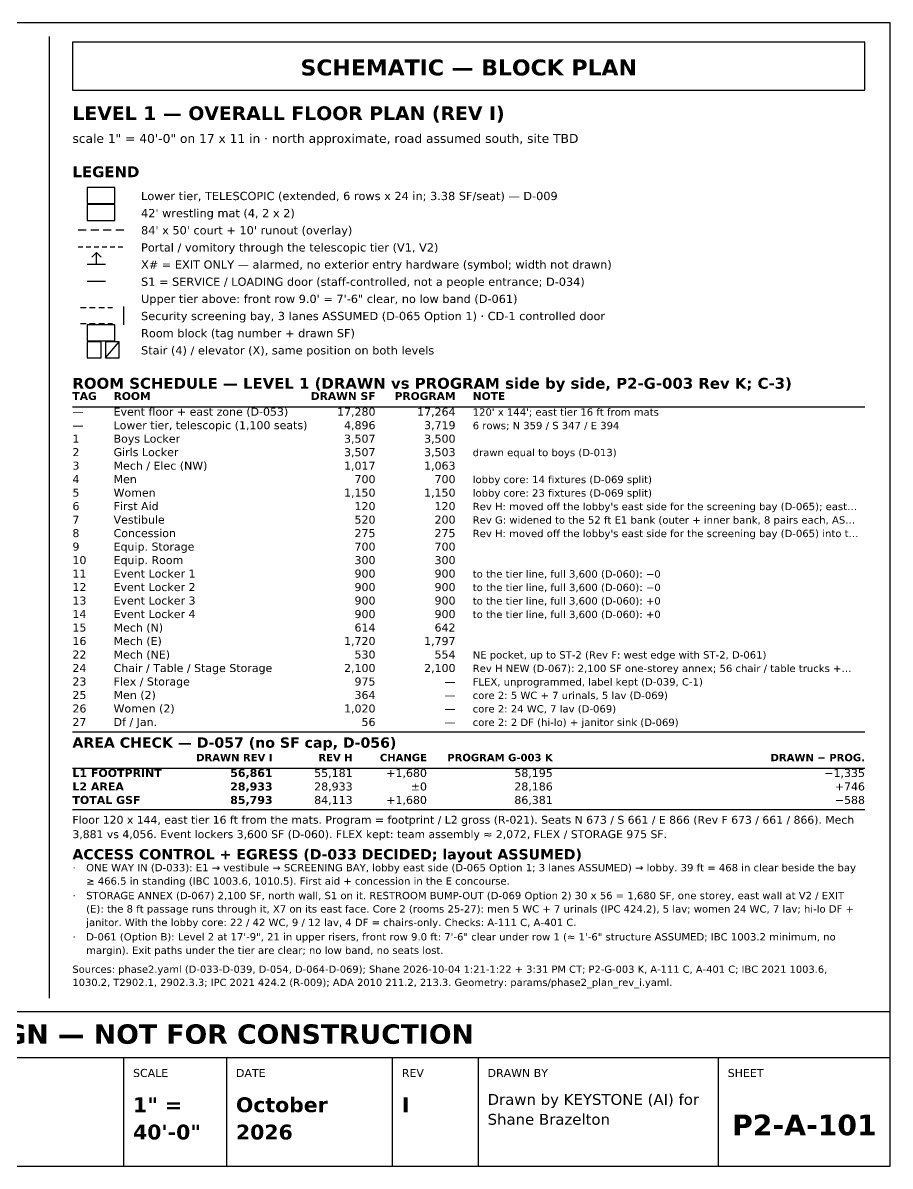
# Model space of a CAD drawing. Header units: inches. Extents: x 0.5 to 16.5, y 0.5 to 10.5.
# Drawn here: x 8.92 to 16.5, y 0.5 to 10.5 of the extents above; entities that cross this region are included whole.
import ezdxf
from ezdxf.enums import TextEntityAlignment as Align

# ---------------------------------------------------------------- set-up
doc = ezdxf.new("R2010")
doc.units = ezdxf.units.IN
doc.header["$MEASUREMENT"] = 0
for name, color, linetype in [('A-ANNO-TABL', 7, 'Continuous'), ('A-ANNO-TEXT', 7, 'Continuous'), ('G-ANNO-TTLB', 7, 'Continuous')]:
    doc.layers.add(name, color=color, linetype=linetype)
doc.styles.add('KS-BOLD', font='DejaVuSans-Bold.ttf')
doc.styles.add('KS-REG', font='DejaVuSans.ttf')

msp = doc.modelspace()

# ---------------------------------------------------------------- linework, layer by layer
at = {"layer": 'A-ANNO-TABL'}
for p, q in [((9.35, 7.142), (16.28, 7.142)), ((9.35, 4.3), (16.28, 4.3)), ((9.35, 3.982), (16.28, 3.982)), ((9.35, 3.618), (16.28, 3.618))]:
    msp.add_line(p, q, dxfattribs=at)
at = {"layer": 'A-ANNO-TEXT'}
for p, q in [((9.15, 1.97), (9.15, 10.38)), ((9.4, 8.69), (9.47, 8.69)), ((9.51, 8.69), (9.58, 8.69)), ((9.62, 8.69), (9.69, 8.69)), ((9.73, 8.69), (9.8, 8.69)), ((9.4, 8.54), (9.44, 8.54)), ((9.47, 8.54), (9.51, 8.54)), ((9.54, 8.54), (9.58, 8.54)), ((9.61, 8.54), (9.65, 8.54)), ((9.68, 8.54), (9.72, 8.54)), ((9.75, 8.54), (9.79, 8.54)), ((9.56, 8.49), (9.52, 8.45)), ((9.56, 8.39), (9.56, 8.49)), ((9.56, 8.49), (9.6, 8.45)), ((9.48, 8.39), (9.64, 8.39)), ((9.48, 8.24), (9.64, 8.24)), ((9.42, 8.01), (9.47, 8.01)), ((9.5, 8.01), (9.55, 8.01)), ((9.58, 8.01), (9.63, 8.01)), ((9.66, 8.01), (9.7, 8.01)), ((9.8, 7.86), (9.8, 8.02)), ((9.42, 7.87), (9.47, 7.87)), ((9.5, 7.87), (9.55, 7.87)), ((9.58, 7.87), (9.63, 7.87)), ((9.66, 7.87), (9.7, 7.87)), ((9.64, 7.57), (9.76, 7.71))]:
    msp.add_line(p, q, dxfattribs=at)
for points in [[(9.35, 9.91), (16.28, 9.91), (16.28, 10.33), (9.35, 10.33)], [(9.48, 8.92), (9.72, 8.92), (9.72, 9.06), (9.48, 9.06)], [(9.48, 8.77), (9.72, 8.77), (9.72, 8.91), (9.48, 8.91)], [(9.48, 7.72), (9.72, 7.72), (9.72, 7.86), (9.48, 7.86)], [(9.48, 7.57), (9.6, 7.57), (9.6, 7.71), (9.48, 7.71)], [(9.64, 7.57), (9.76, 7.57), (9.76, 7.71), (9.64, 7.71)]]:
    msp.add_lwpolyline(points, close=True, dxfattribs=at)
at = {"layer": 'G-ANNO-TTLB'}
for p, q in [((0.5, 1.45), (16.5, 1.45)), ((9.8, 0.5), (9.8, 1.45)), ((10.7, 0.5), (10.7, 1.45)), ((12.15, 0.5), (12.15, 1.45)), ((12.9, 0.5), (12.9, 1.45)), ((15, 0.5), (15, 1.45))]:
    msp.add_line(p, q, dxfattribs=at)
for points in [[(0.5, 0.5), (16.5, 0.5), (16.5, 10.5), (0.5, 10.5)], [(0.5, 1.45), (16.5, 1.45), (16.5, 1.85), (0.5, 1.85)]]:
    msp.add_lwpolyline(points, close=True, dxfattribs=at)

# ---------------------------------------------------------------- texts
at = {"layer": 'A-ANNO-TABL'}
for s, height, style, p in [('TAG', 0.068, 'KS-BOLD', (9.35, 7.202)), ('ROOM', 0.068, 'KS-BOLD', (9.71, 7.202)), ('NOTE', 0.068, 'KS-BOLD', (12.85, 7.202)), ('Event floor + east zone (D-053)', 0.07, 'KS-REG', (9.71, 7.064)), ("120' x 144'; east tier 16 ft from mats", 0.064, 'KS-REG', (12.85, 7.064)), ('—', 0.07, 'KS-REG', (9.35, 7.064)), ('Lower tier, telescopic (1,100 seats)', 0.07, 'KS-REG', (9.71, 6.946)), ('6 rows; N 359 / S 347 / E 394', 0.064, 'KS-REG', (12.85, 6.946)), ('—', 0.07, 'KS-REG', (9.35, 6.946)), ('Boys Locker', 0.07, 'KS-REG', (9.71, 6.828)), ('1', 0.07, 'KS-REG', (9.35, 6.828)), ('2', 0.07, 'KS-REG', (9.35, 6.71)), ('Girls Locker', 0.07, 'KS-REG', (9.71, 6.71)), ('drawn equal to boys (D-013)', 0.064, 'KS-REG', (12.85, 6.71)), ('3', 0.07, 'KS-REG', (9.35, 6.592)), ('Mech / Elec (NW)', 0.07, 'KS-REG', (9.71, 6.592)), ('4', 0.07, 'KS-REG', (9.35, 6.474)), ('Men', 0.07, 'KS-REG', (9.71, 6.474)), ('lobby core: 14 fixtures (D-069 split)', 0.064, 'KS-REG', (12.85, 6.474)), ('5', 0.07, 'KS-REG', (9.35, 6.356)), ('Women', 0.07, 'KS-REG', (9.71, 6.356)), ('lobby core: 23 fixtures (D-069 split)', 0.064, 'KS-REG', (12.85, 6.356)), ('6', 0.07, 'KS-REG', (9.35, 6.238)), ('First Aid', 0.07, 'KS-REG', (9.71, 6.238)), ("Rev H: moved off the lobby's east side for the screening bay (D-065); east…", 0.064, 'KS-REG', (12.85, 6.238)), ('7', 0.07, 'KS-REG', (9.35, 6.12)), ('Vestibule', 0.07, 'KS-REG', (9.71, 6.12)), ('Rev G: widened to the 52 ft E1 bank (outer + inner bank, 8 pairs each, AS…', 0.064, 'KS-REG', (12.85, 6.12)), ('8', 0.07, 'KS-REG', (9.35, 6.002)), ('Concession', 0.07, 'KS-REG', (9.71, 6.002)), ("Rev H: moved off the lobby's east side for the screening bay (D-065) into t…", 0.064, 'KS-REG', (12.85, 6.002)), ('9', 0.07, 'KS-REG', (9.35, 5.884)), ('Equip. Storage', 0.07, 'KS-REG', (9.71, 5.884)), ('10', 0.07, 'KS-REG', (9.35, 5.766)), ('Equip. Room', 0.07, 'KS-REG', (9.71, 5.766)), ('11', 0.07, 'KS-REG', (9.35, 5.648)), ('Event Locker 1', 0.07, 'KS-REG', (9.71, 5.648)), ('to the tier line, full 3,600 (D-060): −0', 0.064, 'KS-REG', (12.85, 5.648)), ('12', 0.07, 'KS-REG', (9.35, 5.53)), ('Event Locker 2', 0.07, 'KS-REG', (9.71, 5.53)), ('to the tier line, full 3,600 (D-060): −0', 0.064, 'KS-REG', (12.85, 5.53)), ('13', 0.07, 'KS-REG', (9.35, 5.412)), ('Event Locker 3', 0.07, 'KS-REG', (9.71, 5.412)), ('to the tier line, full 3,600 (D-060): +0', 0.064, 'KS-REG', (12.85, 5.412)), ('14', 0.07, 'KS-REG', (9.35, 5.294)), ('Event Locker 4', 0.07, 'KS-REG', (9.71, 5.294)), ('to the tier line, full 3,600 (D-060): +0', 0.064, 'KS-REG', (12.85, 5.294)), ('15', 0.07, 'KS-REG', (9.35, 5.176)), ('Mech (N)', 0.07, 'KS-REG', (9.71, 5.176)), ('16', 0.07, 'KS-REG', (9.35, 5.058)), ('Mech (E)', 0.07, 'KS-REG', (9.71, 5.058)), ('22', 0.07, 'KS-REG', (9.35, 4.94)), ('Mech (NE)', 0.07, 'KS-REG', (9.71, 4.94)), ('NE pocket, up to ST-2 (Rev F: west edge with ST-2, D-061)', 0.064, 'KS-REG', (12.85, 4.94)), ('24', 0.07, 'KS-REG', (9.35, 4.822)), ('Chair / Table / Stage Storage', 0.07, 'KS-REG', (9.71, 4.822)), ('Rev H NEW (D-067): 2,100 SF one-storey annex; 56 chair / table trucks +…', 0.064, 'KS-REG', (12.85, 4.822)), ('23', 0.07, 'KS-REG', (9.35, 4.704)), ('Flex / Storage', 0.07, 'KS-REG', (9.71, 4.704)), ('FLEX, unprogrammed, label kept (D-039, C-1)', 0.064, 'KS-REG', (12.85, 4.704)), ('25', 0.07, 'KS-REG', (9.35, 4.586)), ('Men (2)', 0.07, 'KS-REG', (9.71, 4.586)), ('core 2: 5 WC + 7 urinals, 5 lav (D-069)', 0.064, 'KS-REG', (12.85, 4.586)), ('26', 0.07, 'KS-REG', (9.35, 4.468)), ('Women (2)', 0.07, 'KS-REG', (9.71, 4.468)), ('core 2: 24 WC, 7 lav (D-069)', 0.064, 'KS-REG', (12.85, 4.468)), ('27', 0.07, 'KS-REG', (9.35, 4.35)), ('Df / Jan.', 0.07, 'KS-REG', (9.71, 4.35)), ('core 2: 2 DF (hi-lo) + janitor sink (D-069)', 0.064, 'KS-REG', (12.85, 4.35)), ('L1 FOOTPRINT', 0.07, 'KS-BOLD', (9.35, 3.904)), ('L2 AREA', 0.07, 'KS-BOLD', (9.35, 3.786)), ('TOTAL GSF', 0.07, 'KS-BOLD', (9.35, 3.668))]:
    msp.add_text(s, height=height, dxfattribs=dict(at, style=style)).set_placement(p)
for s, height, style, p in [('DRAWN SF', 0.068, 'KS-BOLD', (12, 7.202)), ('PROGRAM', 0.068, 'KS-BOLD', (12.7, 7.202)), ('17,280', 0.07, 'KS-REG', (12, 7.064)), ('17,264', 0.07, 'KS-REG', (12.7, 7.064)), ('4,896', 0.07, 'KS-REG', (12, 6.946)), ('3,719', 0.07, 'KS-REG', (12.7, 6.946)), ('3,507', 0.07, 'KS-REG', (12, 6.828)), ('3,500', 0.07, 'KS-REG', (12.7, 6.828)), ('3,507', 0.07, 'KS-REG', (12, 6.71)), ('3,503', 0.07, 'KS-REG', (12.7, 6.71)), ('1,017', 0.07, 'KS-REG', (12, 6.592)), ('1,063', 0.07, 'KS-REG', (12.7, 6.592)), ('700', 0.07, 'KS-REG', (12, 6.474)), ('700', 0.07, 'KS-REG', (12.7, 6.474)), ('1,150', 0.07, 'KS-REG', (12, 6.356)), ('1,150', 0.07, 'KS-REG', (12.7, 6.356)), ('120', 0.07, 'KS-REG', (12, 6.238)), ('120', 0.07, 'KS-REG', (12.7, 6.238)), ('520', 0.07, 'KS-REG', (12, 6.12)), ('200', 0.07, 'KS-REG', (12.7, 6.12)), ('275', 0.07, 'KS-REG', (12, 6.002)), ('275', 0.07, 'KS-REG', (12.7, 6.002)), ('700', 0.07, 'KS-REG', (12, 5.884)), ('700', 0.07, 'KS-REG', (12.7, 5.884)), ('300', 0.07, 'KS-REG', (12, 5.766)), ('300', 0.07, 'KS-REG', (12.7, 5.766)), ('900', 0.07, 'KS-REG', (12, 5.648)), ('900', 0.07, 'KS-REG', (12.7, 5.648)), ('900', 0.07, 'KS-REG', (12, 5.53)), ('900', 0.07, 'KS-REG', (12.7, 5.53)), ('900', 0.07, 'KS-REG', (12, 5.412)), ('900', 0.07, 'KS-REG', (12.7, 5.412)), ('900', 0.07, 'KS-REG', (12, 5.294)), ('900', 0.07, 'KS-REG', (12.7, 5.294)), ('614', 0.07, 'KS-REG', (12, 5.176)), ('642', 0.07, 'KS-REG', (12.7, 5.176)), ('1,720', 0.07, 'KS-REG', (12, 5.058)), ('1,797', 0.07, 'KS-REG', (12.7, 5.058)), ('530', 0.07, 'KS-REG', (12, 4.94)), ('554', 0.07, 'KS-REG', (12.7, 4.94)), ('2,100', 0.07, 'KS-REG', (12, 4.822)), ('2,100', 0.07, 'KS-REG', (12.7, 4.822)), ('975', 0.07, 'KS-REG', (12, 4.704)), ('—', 0.07, 'KS-REG', (12.7, 4.704)), ('364', 0.07, 'KS-REG', (12, 4.586)), ('—', 0.07, 'KS-REG', (12.7, 4.586)), ('1,020', 0.07, 'KS-REG', (12, 4.468)), ('56', 0.07, 'KS-REG', (12, 4.35)), ('—', 0.07, 'KS-REG', (12.7, 4.468)), ('—', 0.07, 'KS-REG', (12.7, 4.35)), ('DRAWN REV I', 0.064, 'KS-BOLD', (11.1, 4.042)), ('REV H', 0.064, 'KS-BOLD', (11.8, 4.042)), ('CHANGE', 0.064, 'KS-BOLD', (12.45, 4.042)), ('PROGRAM G-003 K', 0.064, 'KS-BOLD', (13.55, 4.042)), ('DRAWN − PROG.', 0.064, 'KS-BOLD', (16.28, 4.042)), ('56,861', 0.07, 'KS-BOLD', (11.1, 3.904)), ('55,181', 0.07, 'KS-REG', (11.8, 3.904)), ('+1,680', 0.07, 'KS-REG', (12.45, 3.904)), ('58,195', 0.07, 'KS-REG', (13.55, 3.904)), ('−1,335', 0.07, 'KS-REG', (16.28, 3.904)), ('28,933', 0.07, 'KS-BOLD', (11.1, 3.786)), ('28,933', 0.07, 'KS-REG', (11.8, 3.786)), ('±0', 0.07, 'KS-REG', (12.45, 3.786)), ('28,186', 0.07, 'KS-REG', (13.55, 3.786)), ('+746', 0.07, 'KS-REG', (16.28, 3.786)), ('85,793', 0.07, 'KS-BOLD', (11.1, 3.668)), ('84,113', 0.07, 'KS-REG', (11.8, 3.668)), ('+1,680', 0.07, 'KS-REG', (12.45, 3.668)), ('86,381', 0.07, 'KS-REG', (13.55, 3.668)), ('−588', 0.07, 'KS-REG', (16.28, 3.668))]:
    msp.add_text(s, height=height, dxfattribs=dict(at, style=style)).set_placement(p, align=Align.RIGHT)
at = {"layer": 'A-ANNO-TEXT', "style": 'KS-BOLD'}
msp.add_text('SCHEMATIC — BLOCK PLAN', height=0.14, dxfattribs=at).set_placement((12.815, 10.04), align=Align.CENTER)
at = {"layer": 'A-ANNO-TEXT'}
for s, height, style, p in [('LEVEL 1 — OVERALL FLOOR PLAN (REV I)', 0.12, 'KS-BOLD', (9.35, 9.65)), ('scale 1" = 40\'-0" on 17 x 11 in · north approximate, road assumed south, site TBD', 0.078, 'KS-REG', (9.35, 9.45)), ('LEGEND', 0.095, 'KS-BOLD', (9.35, 9.15)), ('Lower tier, TELESCOPIC (extended, 6 rows x 24 in; 3.38 SF/seat) — D-009', 0.072, 'KS-REG', (9.95, 8.95)), ("42' wrestling mat (4, 2 x 2)", 0.072, 'KS-REG', (9.95, 8.8)), ("84' x 50' court + 10' runout (overlay)", 0.072, 'KS-REG', (9.95, 8.65)), ('Portal / vomitory through the telescopic tier (V1, V2)', 0.072, 'KS-REG', (9.95, 8.5)), ('X# = EXIT ONLY — alarmed, no exterior entry hardware (symbol; width not drawn)', 0.072, 'KS-REG', (9.95, 8.35)), ('S1 = SERVICE / LOADING door (staff-controlled, not a people entrance; D-034)', 0.072, 'KS-REG', (9.95, 8.2)), ('Upper tier above: front row 9.0\' = 7\'-6" clear, no low band (D-061)', 0.072, 'KS-REG', (9.95, 8.05)), ('Security screening bay, 3 lanes ASSUMED (D-065 Option 1) · CD-1 controlled door', 0.072, 'KS-REG', (9.95, 7.9)), ('Room block (tag number + drawn SF)', 0.072, 'KS-REG', (9.95, 7.75)), ('Stair (4) / elevator (X), same position on both levels', 0.072, 'KS-REG', (9.95, 7.6)), ('ROOM SCHEDULE — LEVEL 1 (DRAWN vs PROGRAM side by side, P2-G-003 Rev K; C-3)', 0.095, 'KS-BOLD', (9.35, 7.3)), ('AREA CHECK — D-057 (no SF cap, D-056)', 0.09, 'KS-BOLD', (9.35, 4.16)), ('Floor 120 x 144, east tier 16 ft from the mats. Program = footprint / L2 gross (R-021). Seats N 673 / S 661 / E 866 (Rev F 673 / 661 / 866). Mech', 0.069, 'KS-REG', (9.35, 3.495)), ('3,881 vs 4,056. Event lockers 3,600 SF (D-060). FLEX kept: team assembly ≈ 2,072, FLEX / STORAGE 975 SF.', 0.069, 'KS-REG', (9.35, 3.369)), ('ACCESS CONTROL + EGRESS (D-033 DECIDED; layout ASSUMED)', 0.09, 'KS-BOLD', (9.35, 3.183)), ('·', 0.064, 'KS-REG', (9.35, 3.079)), ('ONE WAY IN (D-033): E1 → vestibule → SCREENING BAY, lobby east side (D-065 Option 1; 3 lanes ASSUMED) → lobby. 39 ft = 468 in clear beside the bay', 0.064, 'KS-REG', (9.47, 3.079)), ('≥ 466.5 in standing (IBC 1003.6, 1010.5). First aid + concession in the E concourse.', 0.064, 'KS-REG', (9.47, 2.962)), ('STORAGE ANNEX (D-067) 2,100 SF, north wall, S1 on it. RESTROOM BUMP-OUT (D-069 Option 2) 30 x 56 = 1,680 SF, one storey, east wall at V2 / EXIT', 0.064, 'KS-REG', (9.47, 2.835)), ('·', 0.064, 'KS-REG', (9.35, 2.835)), ('(E): the 8 ft passage runs through it, X7 on its east face. Core 2 (rooms 25-27): men 5 WC + 7 urinals (IPC 424.2), 5 lav; women 24 WC, 7 lav; hi-lo DF +', 0.064, 'KS-REG', (9.47, 2.718)), ('janitor. With the lobby core: 22 / 42 WC, 9 / 12 lav, 4 DF = chairs-only. Checks: A-111 C, A-401 C.', 0.064, 'KS-REG', (9.47, 2.6)), ('·', 0.064, 'KS-REG', (9.35, 2.474)), ('D-061 (Option B): Level 2 at 17\'-9", 21 in upper risers, front row 9.0 ft: 7\'-6" clear under row 1 (≈ 1\'-6" structure ASSUMED; IBC 1003.2 minimum, no', 0.064, 'KS-REG', (9.47, 2.474)), ('margin). Exit paths under the tier are clear; no low band, no seats lost.', 0.064, 'KS-REG', (9.47, 2.356)), ('Sources: phase2.yaml (D-033-D-039, D-054, D-064-D-069); Shane 2026-10-04 1:21-1:22 + 3:31 PM CT; P2-G-003 K, A-111 C, A-401 C; IBC 2021 1003.6,', 0.063, 'KS-REG', (9.35, 2.191)), ('1030.2, T2902.1, 2902.3.3; IPC 2021 424.2 (R-009); ADA 2010 211.2, 213.3. Geometry: params/phase2_plan_rev_i.yaml.', 0.063, 'KS-REG', (9.35, 2.076))]:
    msp.add_text(s, height=height, dxfattribs=dict(at, style=style)).set_placement(p)
at = {"layer": 'G-ANNO-TTLB', "style": 'KS-BOLD'}
for s, height, p in [('PRELIMINARY — CONCEPTUAL DESIGN — NOT FOR CONSTRUCTION', 0.17, (8.5, 1.57)), ('P2-A-101', 0.18, (15.75, 0.77))]:
    msp.add_text(s, height=height, dxfattribs=at).set_placement(p, align=Align.CENTER)
at = {"layer": 'G-ANNO-TTLB'}
for s, height, style, p in [('SCALE', 0.07, 'KS-REG', (9.88, 1.28)), ('DATE', 0.07, 'KS-REG', (10.78, 1.28)), ('REV', 0.07, 'KS-REG', (12.23, 1.28)), ('DRAWN BY', 0.07, 'KS-REG', (12.98, 1.28)), ('SHEET', 0.07, 'KS-REG', (15.08, 1.28)), ('1" =', 0.13, 'KS-BOLD', (9.88, 0.972)), ('October', 0.13, 'KS-BOLD', (10.78, 0.972)), ('I', 0.13, 'KS-BOLD', (12.23, 0.972)), ('Drawn by KEYSTONE (AI) for', 0.095, 'KS-REG', (12.98, 1.036)), ('Shane Brazelton', 0.095, 'KS-REG', (12.98, 0.862)), ('40\'-0"', 0.13, 'KS-BOLD', (9.88, 0.733)), ('2026', 0.13, 'KS-BOLD', (10.78, 0.733))]:
    msp.add_text(s, height=height, dxfattribs=dict(at, style=style)).set_placement(p)

doc.saveas('drawing.dxf')
